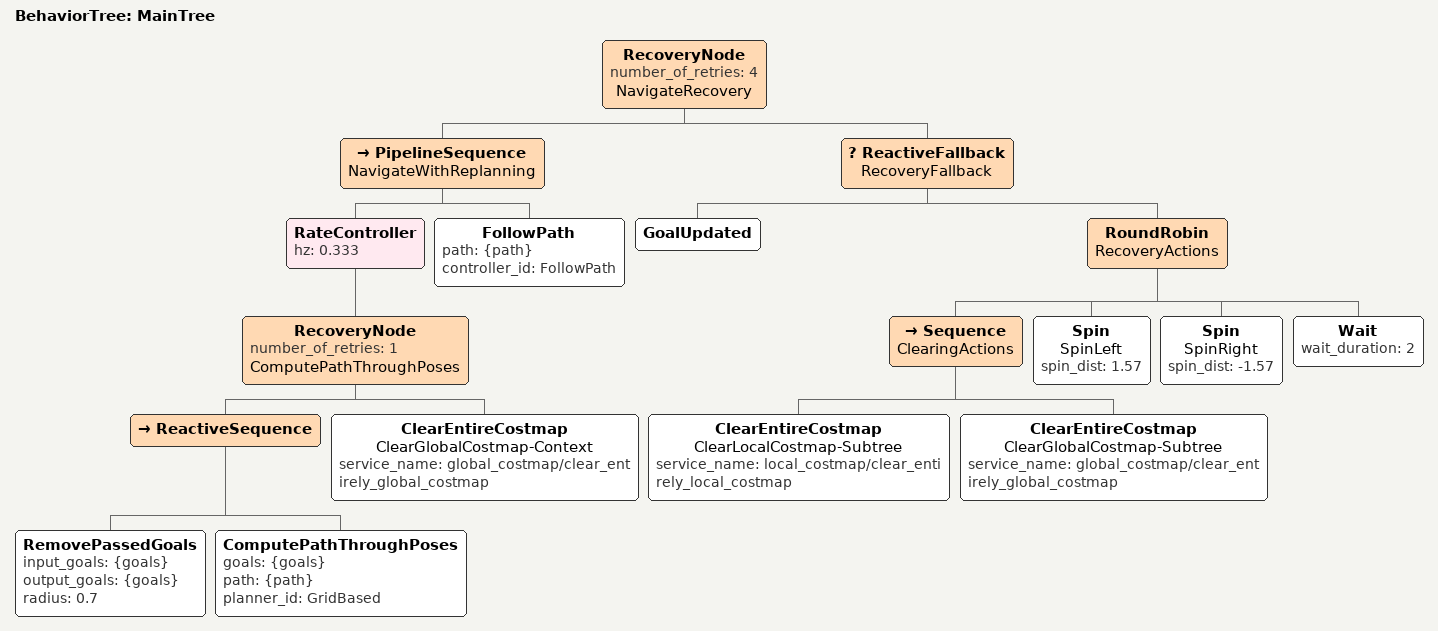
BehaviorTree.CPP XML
<!--
  NavigateThroughPoses 的无倒车恢复树。

  bt_navigator 在激活时会同时加载 NavigateToPose 与 NavigateThroughPoses；
  即使比赛当前只用前者，后者也不能保留对已禁用 BackUp server 的引用。
-->
<root main_tree_to_execute="MainTree">
  <BehaviorTree ID="MainTree">
    <RecoveryNode number_of_retries="4" name="NavigateRecovery">
      <PipelineSequence name="NavigateWithReplanning">
        <RateController hz="0.333">
          <RecoveryNode number_of_retries="1" name="ComputePathThroughPoses">
            <ReactiveSequence>
              <RemovePassedGoals input_goals="{goals}" output_goals="{goals}" radius="0.7"/>
              <ComputePathThroughPoses goals="{goals}" path="{path}" planner_id="GridBased"/>
            </ReactiveSequence>
            <ClearEntireCostmap name="ClearGlobalCostmap-Context"
              service_name="global_costmap/clear_entirely_global_costmap"/>
          </RecoveryNode>
        </RateController>
        <FollowPath path="{path}" controller_id="FollowPath"/>
      </PipelineSequence>
      <ReactiveFallback name="RecoveryFallback">
        <GoalUpdated/>
        <RoundRobin name="RecoveryActions">
          <Sequence name="ClearingActions">
            <ClearEntireCostmap name="ClearLocalCostmap-Subtree"
              service_name="local_costmap/clear_entirely_local_costmap"/>
            <ClearEntireCostmap name="ClearGlobalCostmap-Subtree"
              service_name="global_costmap/clear_entirely_global_costmap"/>
          </Sequence>
          <Spin name="SpinLeft" spin_dist="1.57"/>
          <Spin name="SpinRight" spin_dist="-1.57"/>
          <Wait wait_duration="2"/>
        </RoundRobin>
      </ReactiveFallback>
    </RecoveryNode>
  </BehaviorTree>
</root>
